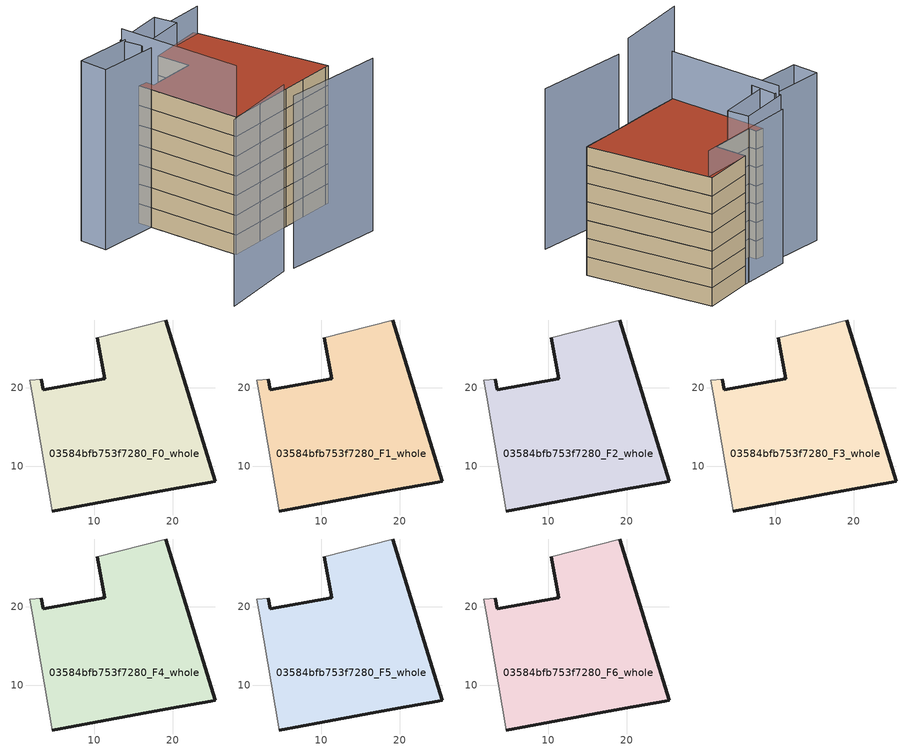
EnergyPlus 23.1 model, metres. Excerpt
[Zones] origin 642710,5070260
03584bfb753f7280_F0_whole
 floor ground (EU_floor_Construction): 19.15,28.68 25.45,8.07 24.85,7.97 19.74,7.07 15.94,6.37 10.14,5.27 4.63,4.27 2.14,18.88 1.74,20.98 3.24,21.08 3.44,19.78 11.34,21.18 10.34,26.38 z0
 wall outside (EU_wall_Construction): 4.63,4.27 10.14,5.27 15.94,6.37 19.74,7.07 24.85,7.97 25.45,8.07 19.15,28.68 / 10.34,26.38 11.34,21.18 3.44,19.78 3.24,21.08 z0:3
 wall adiabatic (EU_wall_Construction): 19.15,28.68 10.34,26.38 / 3.24,21.08 1.74,20.98 2.14,18.88 4.63,4.27 z0:3
03584bfb753f7280_F1_whole
 floor to 03584bfb753f7280_F0_whole (EU_floor_Construction): 19.15,28.68 25.45,8.07 24.85,7.97 19.74,7.07 15.94,6.37 10.14,5.27 4.63,4.27 2.14,18.88 1.74,20.98 3.24,21.08 3.44,19.78 11.34,21.18 10.34,26.38 z3
 wall outside (EU_wall_Construction): 4.63,4.27 10.14,5.27 15.94,6.37 19.74,7.07 24.85,7.97 25.45,8.07 19.15,28.68 / 10.34,26.38 11.34,21.18 3.44,19.78 3.24,21.08 z3:6
 wall adiabatic (EU_wall_Construction): 19.15,28.68 10.34,26.38 / 3.24,21.08 1.74,20.98 2.14,18.88 4.63,4.27 z3:6
03584bfb753f7280_F2_whole
 floor to 03584bfb753f7280_F1_whole (EU_floor_Construction): 19.15,28.68 25.45,8.07 24.85,7.97 19.74,7.07 15.94,6.37 10.14,5.27 4.63,4.27 2.14,18.88 1.74,20.98 3.24,21.08 3.44,19.78 11.34,21.18 10.34,26.38 z6
 wall outside (EU_wall_Construction): 4.63,4.27 10.14,5.27 15.94,6.37 19.74,7.07 24.85,7.97 25.45,8.07 19.15,28.68 / 10.34,26.38 11.34,21.18 3.44,19.78 3.24,21.08 z6:9
 wall adiabatic (EU_wall_Construction): 19.15,28.68 10.34,26.38 / 3.24,21.08 1.74,20.98 2.14,18.88 4.63,4.27 z6:9
03584bfb753f7280_F3_whole
 floor to 03584bfb753f7280_F2_whole (EU_floor_Construction): 19.15,28.68 25.45,8.07 24.85,7.97 19.74,7.07 15.94,6.37 10.14,5.27 4.63,4.27 2.14,18.88 1.74,20.98 3.24,21.08 3.44,19.78 11.34,21.18 10.34,26.38 z9
 wall outside (EU_wall_Construction): 4.63,4.27 10.14,5.27 15.94,6.37 19.74,7.07 24.85,7.97 25.45,8.07 19.15,28.68 / 10.34,26.38 11.34,21.18 3.44,19.78 3.24,21.08 z9:12
 wall adiabatic (EU_wall_Construction): 19.15,28.68 10.34,26.38 / 3.24,21.08 1.74,20.98 2.14,18.88 4.63,4.27 z9:12
03584bfb753f7280_F4_whole
 floor to 03584bfb753f7280_F3_whole (EU_floor_Construction): 19.15,28.68 25.45,8.07 24.85,7.97 19.74,7.07 15.94,6.37 10.14,5.27 4.63,4.27 2.14,18.88 1.74,20.98 3.24,21.08 3.44,19.78 11.34,21.18 10.34,26.38 z12
 wall outside (EU_wall_Construction): 4.63,4.27 10.14,5.27 15.94,6.37 19.74,7.07 24.85,7.97 25.45,8.07 19.15,28.68 / 10.34,26.38 11.34,21.18 3.44,19.78 3.24,21.08 z12:15
 wall adiabatic (EU_wall_Construction): 19.15,28.68 10.34,26.38 / 3.24,21.08 1.74,20.98 2.14,18.88 4.63,4.27 z12:15
03584bfb753f7280_F5_whole
 floor to 03584bfb753f7280_F4_whole (EU_floor_Construction): 19.15,28.68 25.45,8.07 24.85,7.97 19.74,7.07 15.94,6.37 10.14,5.27 4.63,4.27 2.14,18.88 1.74,20.98 3.24,21.08 3.44,19.78 11.34,21.18 10.34,26.38 z15
 wall outside (EU_wall_Construction): 4.63,4.27 10.14,5.27 15.94,6.37 19.74,7.07 24.85,7.97 25.45,8.07 19.15,28.68 / 10.34,26.38 11.34,21.18 3.44,19.78 3.24,21.08 z15:18
 wall adiabatic (EU_wall_Construction): 19.15,28.68 10.34,26.38 / 3.24,21.08 1.74,20.98 2.14,18.88 4.63,4.27 z15:18
03584bfb753f7280_F6_whole
 floor to 03584bfb753f7280_F5_whole (EU_floor_Construction): 19.15,28.68 25.45,8.07 24.85,7.97 19.74,7.07 15.94,6.37 10.14,5.27 4.63,4.27 2.14,18.88 1.74,20.98 3.24,21.08 3.44,19.78 11.34,21.18 10.34,26.38 z18
 wall outside (EU_wall_Construction): 4.63,4.27 10.14,5.27 15.94,6.37 19.74,7.07 24.85,7.97 25.45,8.07 19.15,28.68 / 10.34,26.38 11.34,21.18 3.44,19.78 3.24,21.08 z18:21
 wall adiabatic (EU_wall_Construction): 19.15,28.68 10.34,26.38 / 3.24,21.08 1.74,20.98 2.14,18.88 4.63,4.27 z18:21
 roof outside (EU_roof_Construction): 24.85,7.97 25.45,8.07 19.15,28.68 10.34,26.38 11.34,21.18 3.44,19.78 3.24,21.08 1.74,20.98 2.14,18.88 4.63,4.27 10.14,5.27 15.94,6.37 19.74,7.07 z21
shading: -6.88,-7.84 5.87,-4.13 z0:28.4; 7.59,-4.32 23.84,-2.74 z0:26.3; 1.28,23.88 4.64,4.26 z0:28.8; 2.14,18.88 -7.37,17.78 / -7.37,17.78 -7.88,22.22 / -7.88,22.22 1.62,23.32 / 1.62,23.32 2.14,18.88 z0:27.4; 0.94,23.9 9.53,26.23 / 9.53,26.23 10.48,22.73 / 10.48,22.73 1.89,20.4 / 1.89,20.4 0.94,23.9 z0:27.2; 19.27,28.02 1.23,24.72 z0:25.2
[Building]
EU S2 Campaign: North Axis=0; Terrain=City; Solar Distribution=FullExterior
[Site:Location]
Lyon-Bron: Latitude=45.75; Longitude=5; Time Zone=1; Elevation=198
[SizingPeriod:WeatherFileDays]
AnnualSizingPeriod: Begin Month=1; Begin Day of Month=1; End Month=12; End Day of Month=31; Day of Week for Start Day=Monday; Use Weather File Daylight Saving Period=No; Use Weather File Rain and Snow Indicators=No
[MATERIAL]
EU_InternalMass_Material: Roughness=MediumRough; Thickness=0.1; Conductivity=1; Density=1800; Specific Heat=900; Thermal Absorptance=0.9; Solar Absorptance=0.7; Visible Absorptance=0.7
[MATERIAL:NOMASS] Roughness=MediumRough; Thermal Absorptance=0.9; Solar Absorptance=0.7; Visible Absorptance=0.7
Name | Thermal Resistance
EU_wall_NoMass | 0.776494
EU_roof_NoMass | 0.486893
EU_floor_NoMass | 0.421597
[CONSTRUCTION]
EU_wall_Construction: EU_wall_NoMass
EU_roof_Construction: EU_roof_NoMass
EU_floor_Construction: EU_floor_NoMass
EU_InternalMass_Construction: EU_InternalMass_Material
[ZONE] Type=1; Multiplier=1; Ceiling Height=autocalculate; Floor Area=autocalculate; Part of Total Floor Area=Yes
Name | Volume
03584bfb753f7280_F0_whole | 1099.21
03584bfb753f7280_F1_whole; 03584bfb753f7280_F2_whole; 03584bfb753f7280_F3_whole; 03584bfb753f7280_F4_whole; 03584bfb753f7280_F5_whole; 03584bfb753f7280_F6_whole | 1099.2
[INTERNALMASS] Construction=EU_InternalMass_Construction; Surface Area=366.402
Name | Zone or ZoneList
03584bfb753f7280_F0_whole_EU_InternalMass | 03584bfb753f7280_F0_whole
03584bfb753f7280_F1_whole_EU_InternalMass | 03584bfb753f7280_F1_whole
03584bfb753f7280_F2_whole_EU_InternalMass | 03584bfb753f7280_F2_whole
03584bfb753f7280_F3_whole_EU_InternalMass | 03584bfb753f7280_F3_whole
03584bfb753f7280_F4_whole_EU_InternalMass | 03584bfb753f7280_F4_whole
03584bfb753f7280_F5_whole_EU_InternalMass | 03584bfb753f7280_F5_whole
03584bfb753f7280_F6_whole_EU_InternalMass | 03584bfb753f7280_F6_whole
[OTHEREQUIPMENT] Fuel Type=Electricity; Design Level Calculation Method=Watts/Area; Power per Zone Floor Area=1; Fraction Latent=0; Fraction Radiant=0; Fraction Lost=0; Carbon Dioxide Generation Rate=0; EndUse Subcategory=EU_Step8_InternalGains
Name | Zone or ZoneList or Space or SpaceList | Schedule
EU_Step8_InternalGain_03584bfb753f7280_F0_whole_f000 | 03584bfb753f7280_F0_whole | EU_Step8_GainSchedule_03584bfb753f7280_F0_whole_f000
EU_Step8_InternalGain_03584bfb753f7280_F1_whole_f000 | 03584bfb753f7280_F1_whole | EU_Step8_GainSchedule_03584bfb753f7280_F1_whole_f000
EU_Step8_InternalGain_03584bfb753f7280_F2_whole_f000 | 03584bfb753f7280_F2_whole | EU_Step8_GainSchedule_03584bfb753f7280_F2_whole_f000
EU_Step8_InternalGain_03584bfb753f7280_F3_whole_f000 | 03584bfb753f7280_F3_whole | EU_Step8_GainSchedule_03584bfb753f7280_F3_whole_f000
EU_Step8_InternalGain_03584bfb753f7280_F4_whole_f000 | 03584bfb753f7280_F4_whole | EU_Step8_GainSchedule_03584bfb753f7280_F4_whole_f000
EU_Step8_InternalGain_03584bfb753f7280_F5_whole_f000 | 03584bfb753f7280_F5_whole | EU_Step8_GainSchedule_03584bfb753f7280_F5_whole_f000
EU_Step8_InternalGain_03584bfb753f7280_F6_whole_f000 | 03584bfb753f7280_F6_whole | EU_Step8_GainSchedule_03584bfb753f7280_F6_whole_f000
[ZONEVENTILATION:DESIGNFLOWRATE] Schedule=EU_AlwaysOn; Design Flow Rate Calculation Method=AirChanges/Hour; Air Changes per Hour=0.693814; Ventilation Type=Natural; Fan Pressure Rise=0; Fan Total Efficiency=1; Constant Term Coefficient=1; Temperature Term Coefficient=0; Velocity Term Coefficient=0; Velocity Squared Term Coefficient=0; Minimum Indoor Temperature=-100; Maximum Indoor Temperature=100; Delta Temperature=-100; Minimum Outdoor Temperature=-100; Maximum Outdoor Temperature=100; Maximum Wind Speed=40
Name | Zone or ZoneList or Space or SpaceList
EU_ConstantAir_03584bfb753f7280_F0_whole | 03584bfb753f7280_F0_whole
EU_ConstantAir_03584bfb753f7280_F1_whole | 03584bfb753f7280_F1_whole
EU_ConstantAir_03584bfb753f7280_F2_whole | 03584bfb753f7280_F2_whole
EU_ConstantAir_03584bfb753f7280_F3_whole | 03584bfb753f7280_F3_whole
EU_ConstantAir_03584bfb753f7280_F4_whole | 03584bfb753f7280_F4_whole
EU_ConstantAir_03584bfb753f7280_F5_whole | 03584bfb753f7280_F5_whole
EU_ConstantAir_03584bfb753f7280_F6_whole | 03584bfb753f7280_F6_whole
[HVACTEMPLATE:THERMOSTAT] Constant Heating Setpoint=20; Constant Cooling Setpoint=50
EU_HeatOnly_03584bfb753f7280_F0_whole; EU_HeatOnly_03584bfb753f7280_F1_whole; EU_HeatOnly_03584bfb753f7280_F2_whole; EU_HeatOnly_03584bfb753f7280_F3_whole; EU_HeatOnly_03584bfb753f7280_F4_whole; EU_HeatOnly_03584bfb753f7280_F5_whole; EU_HeatOnly_03584bfb753f7280_F6_whole
[HVACTEMPLATE:ZONE:IDEALLOADSAIRSYSTEM] System Availability Schedule=EU_AlwaysOn; Maximum Heating Supply Air Temperature=50; Minimum Cooling Supply Air Temperature=13; Maximum Heating Supply Air Humidity Ratio=0.0156; Minimum Cooling Supply Air Humidity Ratio=0.0077; Heating Limit=NoLimit; Cooling Limit=NoLimit; Heating Availability Schedule=EU_AlwaysOn; Cooling Availability Schedule=EU_CoolingOff; Dehumidification Control Type=ConstantSensibleHeatRatio; Cooling Sensible Heat Ratio=0.7; Dehumidification Setpoint=60; Humidification Control Type=None; Humidification Setpoint=30; Outdoor Air Method=None; Outdoor Air Flow Rate per Person=0.00944; Outdoor Air Flow Rate per Zone Floor Area=0; Outdoor Air Flow Rate per Zone=0; Demand Controlled Ventilation Type=None; Outdoor Air Economizer Type=NoEconomizer; Heat Recovery Type=None; Sensible Heat Recovery Effectiveness=0.7; Latent Heat Recovery Effectiveness=0.65
Name | Template Thermostat
03584bfb753f7280_F0_whole | EU_HeatOnly_03584bfb753f7280_F0_whole
03584bfb753f7280_F1_whole | EU_HeatOnly_03584bfb753f7280_F1_whole
03584bfb753f7280_F2_whole | EU_HeatOnly_03584bfb753f7280_F2_whole
03584bfb753f7280_F3_whole | EU_HeatOnly_03584bfb753f7280_F3_whole
03584bfb753f7280_F4_whole | EU_HeatOnly_03584bfb753f7280_F4_whole
03584bfb753f7280_F5_whole | EU_HeatOnly_03584bfb753f7280_F5_whole
03584bfb753f7280_F6_whole | EU_HeatOnly_03584bfb753f7280_F6_whole
[SIZING:ZONE] Zone Cooling Design Supply Air Temperature Input Method=SupplyAirTemperature; Zone Cooling Design Supply Air Temperature=13; Zone Heating Design Supply Air Temperature Input Method=SupplyAirTemperature; Zone Heating Design Supply Air Temperature=50; Zone Cooling Design Supply Air Humidity Ratio=0.008; Zone Heating Design Supply Air Humidity Ratio=0.008; Cooling Design Air Flow Method=DesignDay; Cooling Design Air Flow Rate=0; Cooling Minimum Air Flow per Zone Floor Area=0.000762; Cooling Minimum Air Flow=0; Cooling Minimum Air Flow Fraction=0.2; Heating Design Air Flow Method=DesignDay; Heating Design Air Flow Rate=0; Heating Maximum Air Flow per Zone Floor Area=0.002032; Heating Maximum Air Flow=0.141576; Heating Maximum Air Flow Fraction=0.3; Account for Dedicated Outdoor Air System=No; Dedicated Outdoor Air System Control Strategy=NeutralSupplyAir; Dedicated Outdoor Air Low Setpoint Temperature for Design=autosize; Dedicated Outdoor Air High Setpoint Temperature for Design=autosize; Zone Load Sizing Method=Sensible Load Only No Latent Load; Zone Latent Cooling Design Supply Air Humidity Ratio Input Method=HumidityRatioDifference; Zone Cooling Design Supply Air Humidity Ratio Difference=0.005; Zone Latent Heating Design Supply Air Humidity Ratio Input Method=HumidityRatioDifference; Zone Humidification Design Supply Air Humidity Ratio Difference=0.005
03584bfb753f7280_F0_whole; 03584bfb753f7280_F1_whole; 03584bfb753f7280_F2_whole; 03584bfb753f7280_F3_whole; 03584bfb753f7280_F4_whole; 03584bfb753f7280_F5_whole; 03584bfb753f7280_F6_whole
[SCHEDULE:CONSTANT]
Name | Hourly Value
EU_AlwaysOn | 1
EU_CoolingOff | 0
[SCHEDULE:FILE] Column Number=1; Rows to Skip at Top=0; Number of Hours of Data=8760; Column Separator=Comma; Interpolate to Timestep=No; Minutes per Item=60; Adjust Schedule for Daylight Savings=Yes
Name | File
EU_Step8_GainSchedule_03584bfb753f7280_F0_whole_f000 | ../../schedules/03584bfb753f7280/03584bfb753f7280_F0_whole_f000_gain.csv
EU_Step8_GainSchedule_03584bfb753f7280_F1_whole_f000 | ../../schedules/03584bfb753f7280/03584bfb753f7280_F1_whole_f000_gain.csv
EU_Step8_GainSchedule_03584bfb753f7280_F2_whole_f000 | ../../schedules/03584bfb753f7280/03584bfb753f7280_F2_whole_f000_gain.csv
EU_Step8_GainSchedule_03584bfb753f7280_F3_whole_f000 | ../../schedules/03584bfb753f7280/03584bfb753f7280_F3_whole_f000_gain.csv
EU_Step8_GainSchedule_03584bfb753f7280_F4_whole_f000 | ../../schedules/03584bfb753f7280/03584bfb753f7280_F4_whole_f000_gain.csv
EU_Step8_GainSchedule_03584bfb753f7280_F5_whole_f000 | ../../schedules/03584bfb753f7280/03584bfb753f7280_F5_whole_f000_gain.csv
EU_Step8_GainSchedule_03584bfb753f7280_F6_whole_f000 | ../../schedules/03584bfb753f7280/03584bfb753f7280_F6_whole_f000_gain.csv
